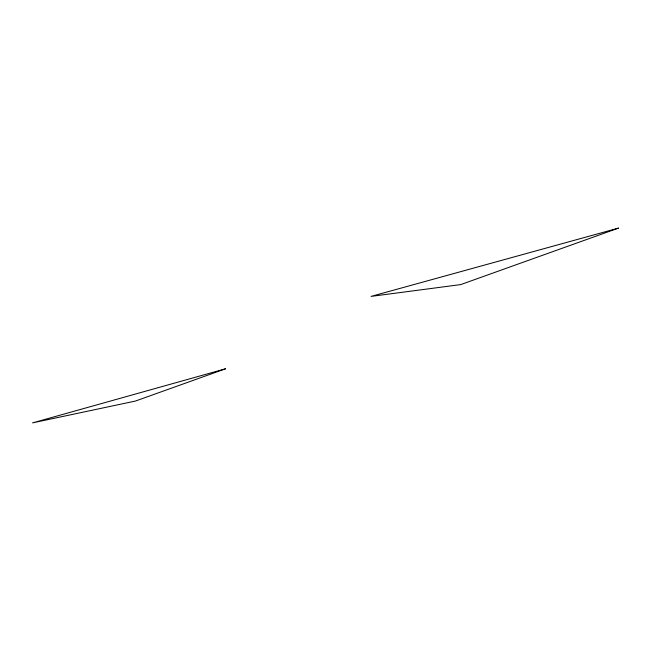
<?xml version="1.0" encoding="UTF-8"?>
<svg xmlns="http://www.w3.org/2000/svg" width="651" height="651" viewBox="0 0 651 651"><rect width="100%" height="100%" fill="white"/><g stroke="black" fill="none" stroke-linecap="round" stroke-linejoin="round"><path stroke-width="0.98" d="M225.466 368.816L135.416 401.057L32.55 422.881L225.466 368.816M618.45 228.119L460.721 284.593L371.062 296.392L618.45 228.119"/></g></svg>
